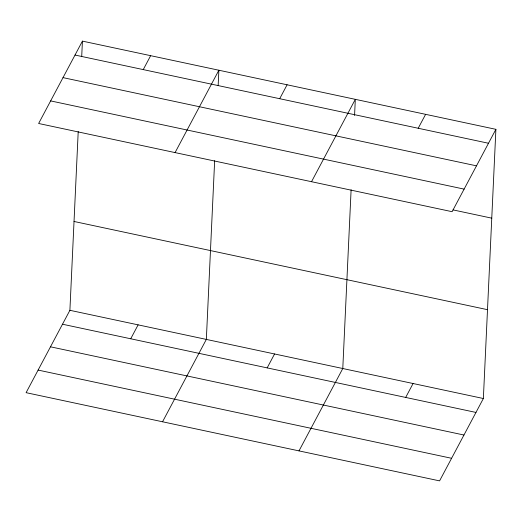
<?xml version="1.0" encoding="UTF-8"?>
<svg xmlns="http://www.w3.org/2000/svg" width="522" height="522" viewBox="0 0 522 522"><rect width="100%" height="100%" fill="white"/><g stroke="black" fill="none" stroke-linecap="round" stroke-linejoin="round"><path stroke-width="0.78" d="M495.9 129.332L452.104 211.697L38.635 123.486L82.424 41.121L495.9 129.332L483.365 398.514L439.576 480.879L26.1 392.668L69.896 310.303L78.215 131.557M81.713 56.467L82.424 41.121M214.659 160.665L206.34 339.411L162.544 421.776M218.157 85.575L218.875 70.229L175.079 152.594M351.11 189.773L342.784 368.519L298.995 450.884M354.568 115.492L355.319 99.343L311.523 181.708M143.25 69.596L150.649 55.678M130.715 338.778L138.115 324.86M279.694 98.71L287.093 84.786M267.16 367.886L274.565 353.968M418.207 128.255L425.613 114.338M405.679 397.438L413.078 383.52M75.024 55.045L488.501 143.256M63.012 77.628L476.488 165.839M50.641 100.903L464.117 189.114M453.063 209.903L491.763 218.163M74.033 221.472L487.502 309.683M69.896 310.303L483.365 398.514M62.49 324.221L475.966 412.432M50.484 346.81L463.954 435.022M38.113 370.078L451.582 458.29"/></g></svg>
